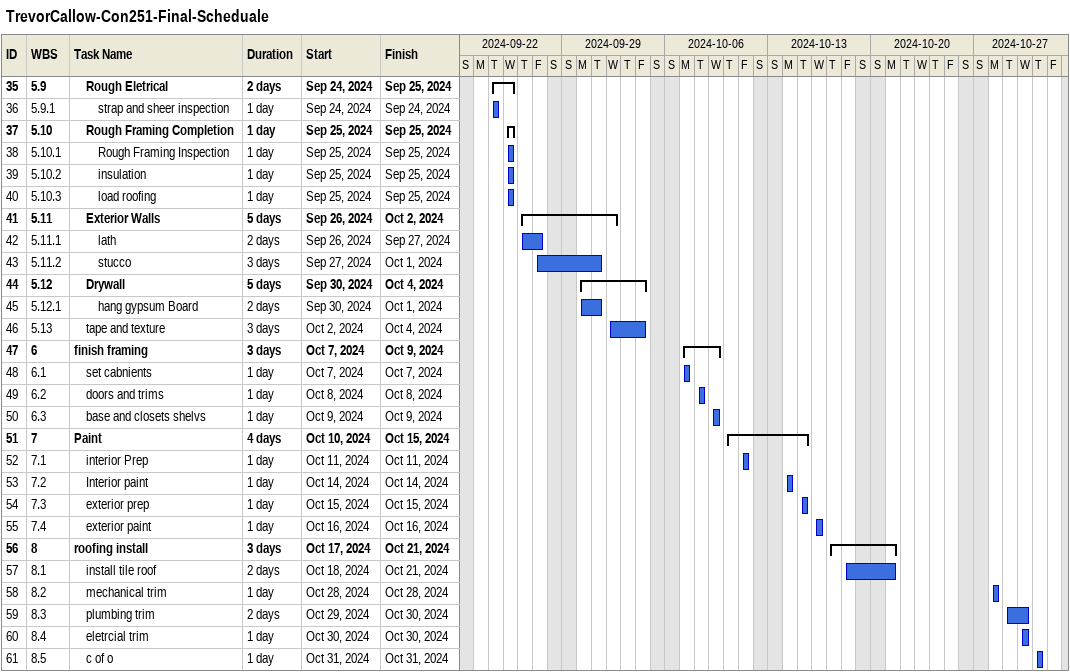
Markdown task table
TrevorCallow-Con251-Final-Scheduale

| ID | WBS | Task | Duration | Start | Finish |
|---|---|---|---|---|---|
| 35 | 5.9 | **Rough Eletrical** | 2d | 2024-09-24 | 2024-09-25 |
| 36 | 5.9.1 | strap and sheer inspection | 1d | 2024-09-24 | 2024-09-24 |
| 37 | 5.10 | **Rough Framing Completion** | 1d | 2024-09-25 | 2024-09-25 |
| 38 | 5.10.1 | Rough Framing Inspection | 1d | 2024-09-25 | 2024-09-25 |
| 39 | 5.10.2 | insulation | 1d | 2024-09-25 | 2024-09-25 |
| 40 | 5.10.3 | load roofing | 1d | 2024-09-25 | 2024-09-25 |
| 41 | 5.11 | **Exterior Walls** | 5d | 2024-09-26 | 2024-10-02 |
| 42 | 5.11.1 | lath | 2d | 2024-09-26 | 2024-09-27 |
| 43 | 5.11.2 | stucco | 3d | 2024-09-27 | 2024-10-01 |
| 44 | 5.12 | **Drywall** | 5d | 2024-09-30 | 2024-10-04 |
| 45 | 5.12.1 | hang gypsum Board | 2d | 2024-09-30 | 2024-10-01 |
| 46 | 5.13 | tape and texture | 3d | 2024-10-02 | 2024-10-04 |
| 47 | 6 | **finish framing** | 3d | 2024-10-07 | 2024-10-09 |
| 48 | 6.1 | set cabnients | 1d | 2024-10-07 | 2024-10-07 |
| 49 | 6.2 | doors and trims | 1d | 2024-10-08 | 2024-10-08 |
| 50 | 6.3 | base and closets shelvs | 1d | 2024-10-09 | 2024-10-09 |
| 51 | 7 | **Paint** | 4d | 2024-10-10 | 2024-10-15 |
| 52 | 7.1 | interior Prep | 1d | 2024-10-11 | 2024-10-11 |
| 53 | 7.2 | Interior paint | 1d | 2024-10-14 | 2024-10-14 |
| 54 | 7.3 | exterior prep | 1d | 2024-10-15 | 2024-10-15 |
| 55 | 7.4 | exterior paint | 1d | 2024-10-16 | 2024-10-16 |
| 56 | 8 | **roofing install** | 3d | 2024-10-17 | 2024-10-21 |
| 57 | 8.1 | install tile roof | 2d | 2024-10-18 | 2024-10-21 |
| 58 | 8.2 | mechanical trim | 1d | 2024-10-28 | 2024-10-28 |
| 59 | 8.3 | plumbing trim | 2d | 2024-10-29 | 2024-10-30 |
| 60 | 8.4 | eletrcial trim | 1d | 2024-10-30 | 2024-10-30 |
| 61 | 8.5 | c of o | 1d | 2024-10-31 | 2024-10-31 |
